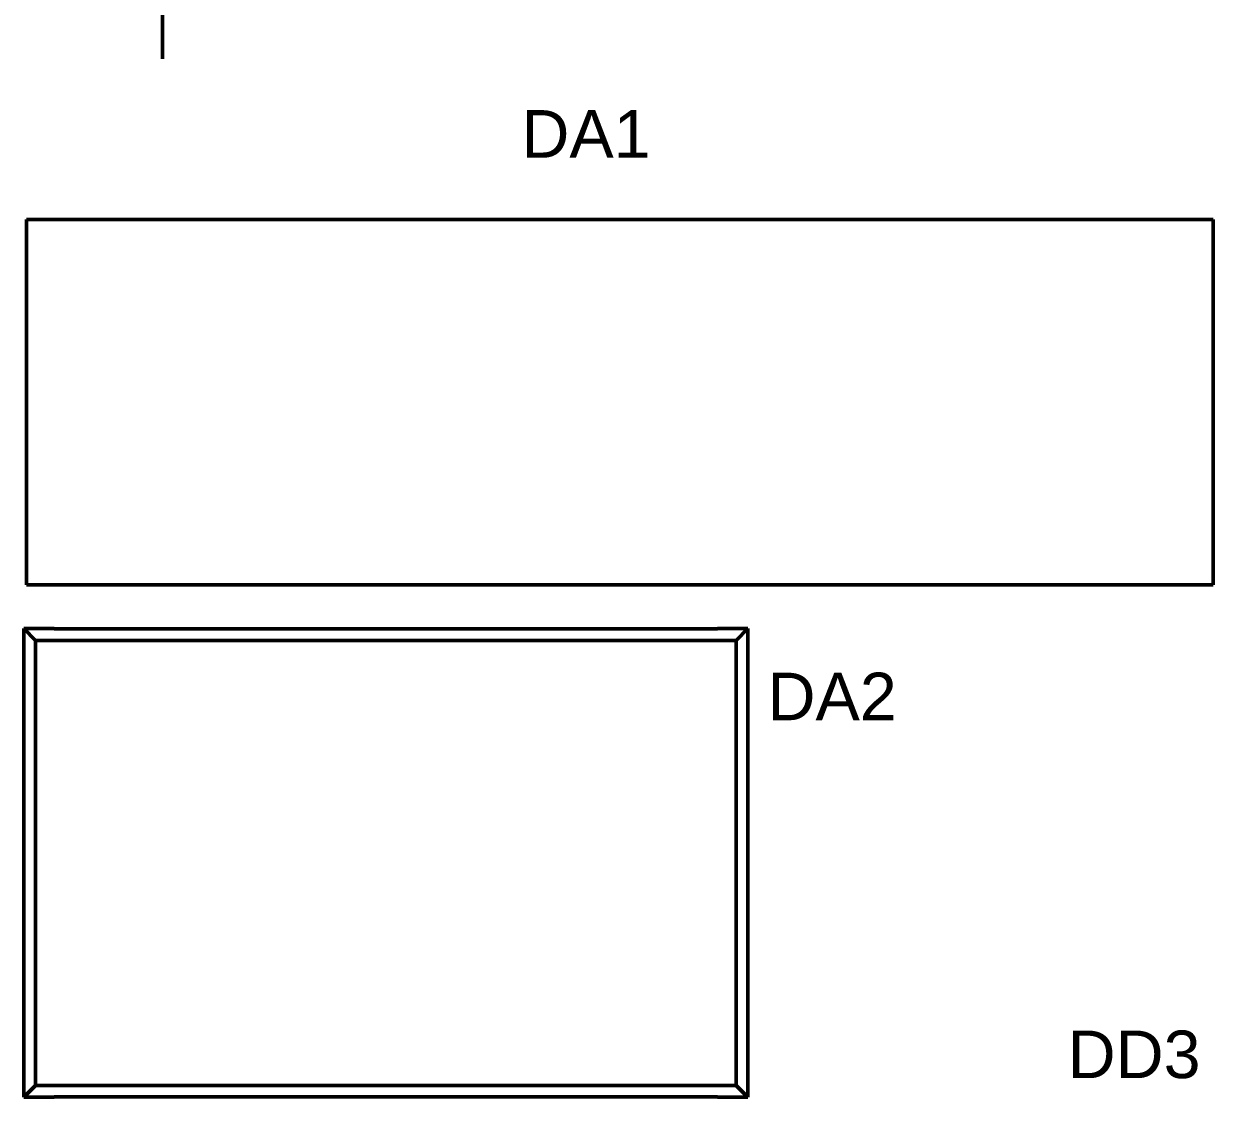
# Model space of a CAD drawing. Header units: millimetres. Extents: x 0 to 866, y 0 to 297.
# Drawn here: x 53.51 to 92.6, y 210.85 to 246.13 of the extents above; entities that cross this region are included whole.
import ezdxf

# ---------------------------------------------------------------- set-up
doc = ezdxf.new("R2010")
doc.units = ezdxf.units.MM
for name, color, linetype, lineweight in [('OSN25', 2, 'Continuous', 20), ('OSN50', 3, 'Continuous', 50), ('TEXT', 1, 'Continuous', 30)]:
    doc.layers.add(name, color=color, linetype=linetype, lineweight=lineweight)
doc.styles.add('Arial0', font='arial.ttf', dxfattribs={"height": 1.2192})

msp = doc.modelspace()

# ---------------------------------------------------------------- linework, layer by layer
at = {"layer": 'OSN25', "color": 2}
msp.add_line((58.064, 244.984), (58.064, 255.384), dxfattribs=at)
at = {"layer": 'OSN50', "color": 3}
for p, q in [((58.064, 244.984), (58.064, 255.384)), ((53.602, 239.698), (53.602, 227.698)), ((92.602, 239.698), (53.602, 239.698)), ((53.602, 239.698), (53.602, 227.698)), ((53.602, 239.698), (92.602, 239.698)), ((53.602, 239.698), (53.602, 227.698)), ((92.602, 239.698), (53.602, 239.698)), ((53.602, 239.698), (53.602, 227.698)), ((53.602, 239.698), (92.602, 239.698)), ((92.602, 227.698), (92.602, 239.698)), ((92.602, 239.698), (92.602, 227.698)), ((92.602, 227.698), (92.602, 239.698)), ((92.602, 239.698), (92.602, 227.698)), ((53.602, 227.698), (92.602, 227.698)), ((53.602, 227.698), (92.602, 227.698)), ((53.602, 227.698), (92.602, 227.698)), ((53.602, 227.698), (92.602, 227.698)), ((53.51, 226.254), (53.51, 210.854)), ((54.51, 226.254), (53.51, 226.254)), ((53.51, 226.254), (53.894, 225.87)), ((53.51, 210.854), (53.51, 226.254)), ((53.51, 226.254), (54.51, 226.254)), ((53.51, 226.254), (53.51, 210.854)), ((54.51, 226.254), (53.51, 226.254)), ((53.51, 226.254), (53.894, 225.87)), ((53.51, 210.854), (53.51, 226.254)), ((53.51, 226.254), (54.51, 226.254)), ((54.51, 226.244), (54.51, 226.254)), ((54.51, 226.254), (54.51, 226.244)), ((54.51, 226.244), (54.51, 226.254)), ((54.51, 226.254), (54.51, 226.244)), ((76.31, 226.244), (54.51, 226.244)), ((54.51, 226.244), (76.31, 226.244)), ((76.31, 226.244), (54.51, 226.244)), ((54.51, 226.244), (76.31, 226.244)), ((77.31, 226.254), (76.31, 226.254)), ((76.31, 226.254), (76.31, 226.244)), ((76.31, 226.254), (76.31, 226.244)), ((76.31, 226.254), (77.31, 226.254)), ((77.31, 226.254), (76.31, 226.254)), ((76.31, 226.254), (76.31, 226.244)), ((76.31, 226.254), (76.31, 226.244)), ((76.31, 226.254), (77.31, 226.254)), ((76.926, 225.87), (77.31, 226.254)), ((76.926, 225.87), (77.31, 226.254)), ((77.31, 210.854), (77.31, 226.254)), ((77.31, 226.254), (77.31, 210.854)), ((77.31, 210.854), (77.31, 226.254)), ((77.31, 226.254), (77.31, 210.854)), ((53.894, 211.238), (53.894, 225.87)), ((53.894, 225.87), (76.926, 225.87)), ((53.894, 211.238), (53.894, 225.87)), ((53.894, 225.87), (76.926, 225.87)), ((76.926, 211.238), (76.926, 225.87)), ((76.926, 211.238), (76.926, 225.87)), ((53.51, 210.854), (53.894, 211.238)), ((53.51, 210.854), (53.894, 211.238)), ((53.894, 211.238), (76.926, 211.238)), ((53.894, 211.238), (76.926, 211.238)), ((76.926, 211.238), (77.31, 210.854)), ((76.926, 211.238), (77.31, 210.854)), ((53.51, 210.854), (54.51, 210.854)), ((53.51, 210.854), (54.51, 210.854)), ((53.51, 210.854), (54.51, 210.854)), ((53.51, 210.854), (54.51, 210.854)), ((54.51, 210.854), (54.51, 210.864)), ((54.51, 210.864), (76.31, 210.864)), ((54.51, 210.864), (54.51, 210.854)), ((54.51, 210.864), (76.31, 210.864)), ((54.51, 210.854), (54.51, 210.864)), ((54.51, 210.864), (76.31, 210.864)), ((54.51, 210.864), (54.51, 210.854)), ((54.51, 210.864), (76.31, 210.864)), ((76.31, 210.864), (76.31, 210.854)), ((76.31, 210.864), (76.31, 210.854)), ((76.31, 210.864), (76.31, 210.854)), ((76.31, 210.864), (76.31, 210.854)), ((76.31, 210.854), (77.31, 210.854)), ((76.31, 210.854), (77.31, 210.854)), ((76.31, 210.854), (77.31, 210.854)), ((76.31, 210.854), (77.31, 210.854))]:
    msp.add_line(p, q, dxfattribs=at)

# ---------------------------------------------------------------- texts
at = {"layer": 'TEXT', "color": 1, "style": 'Arial0'}
for s, p in [('DA1', (69.865, 241.734)), ('DA2', (77.954, 223.244)), ('DD3', (87.818, 211.481))]:
    msp.add_text(s, height=1.5634, dxfattribs=at).set_placement(p)

doc.saveas('drawing.dxf')
